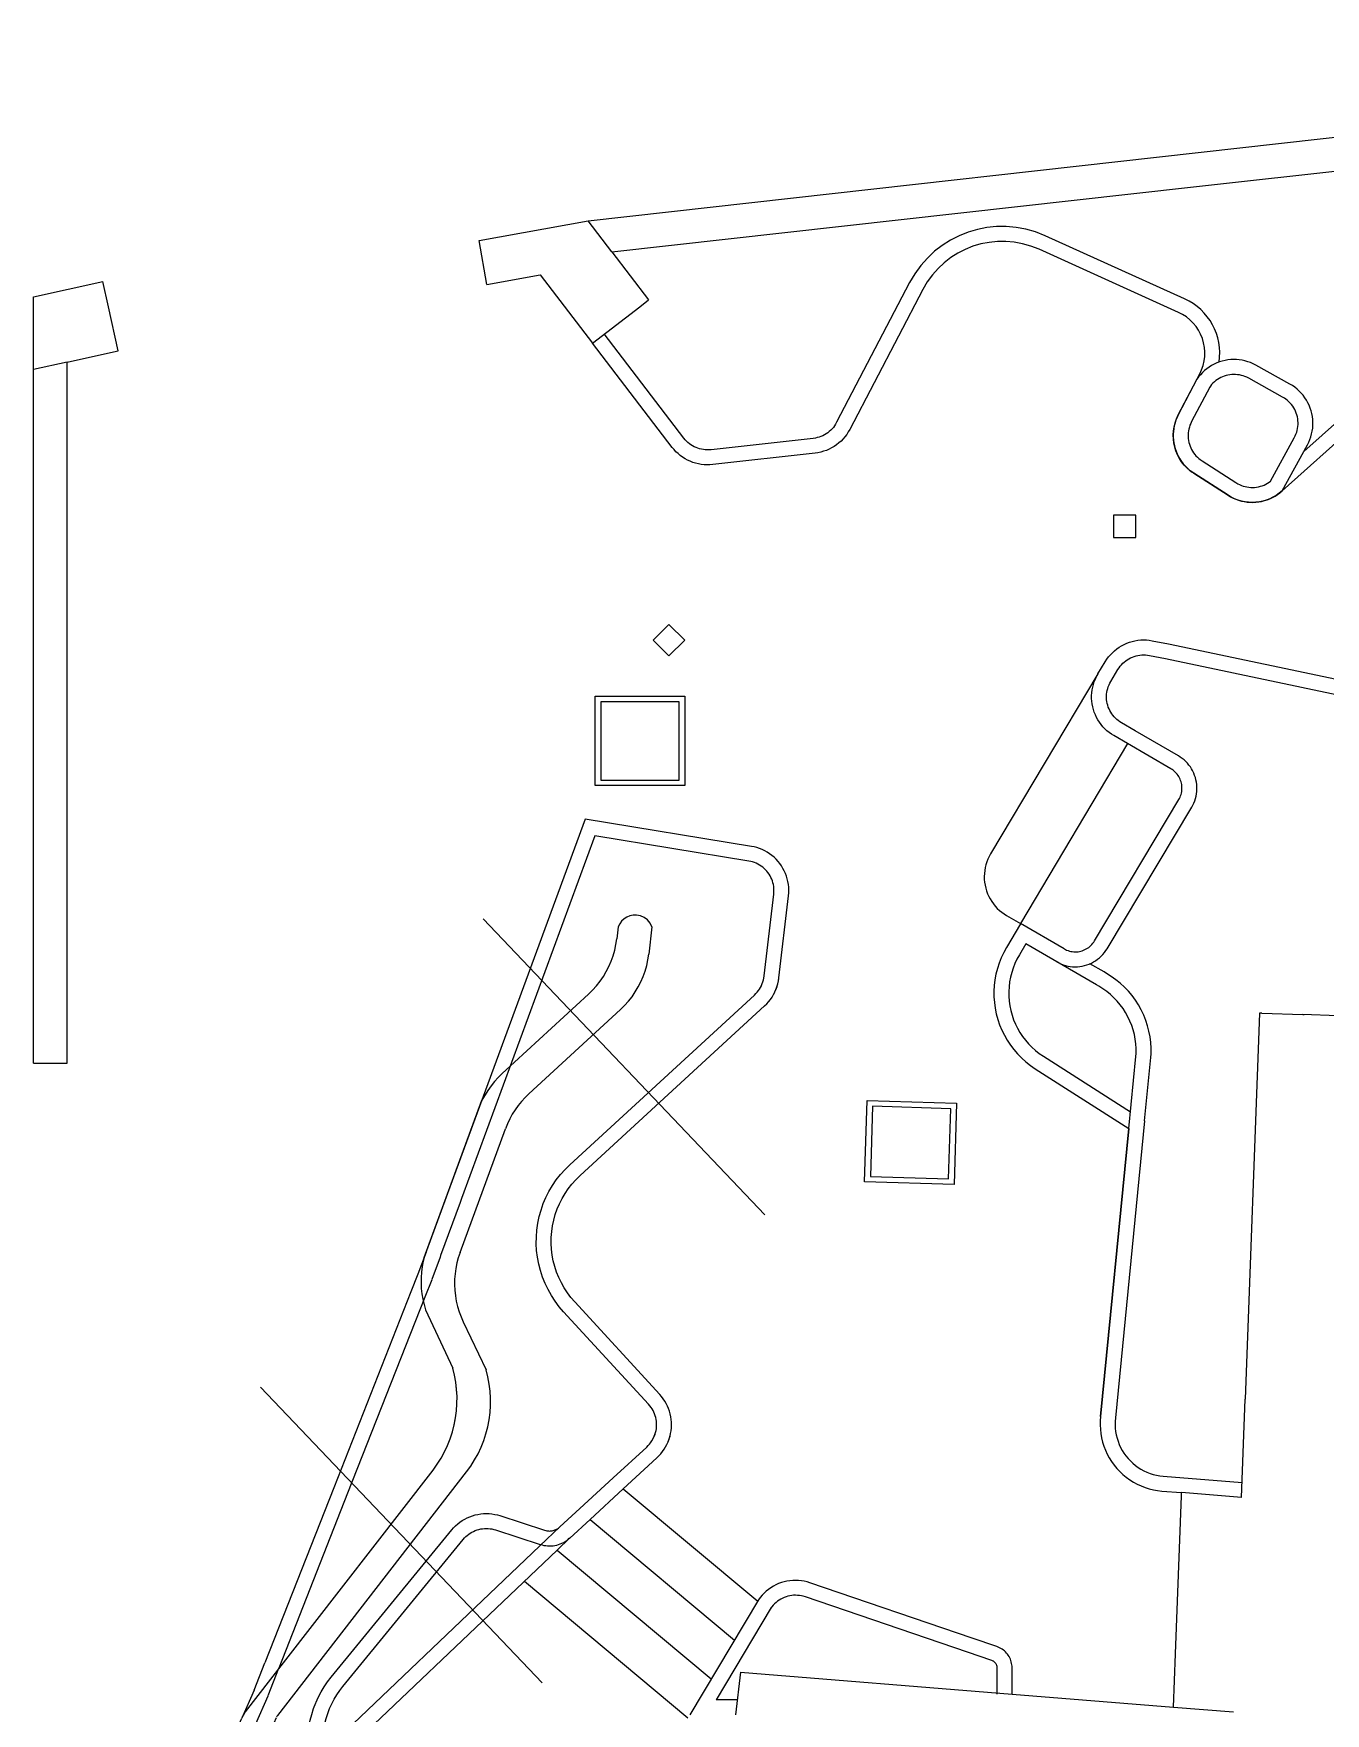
# Model space of a CAD drawing. Header units: inches. Extents: x 438 to 4290, y 203 to 1969.
# Drawn here: x 2580.9 to 2927.3, y 462 to 912.4 of the extents above; entities that cross this region are included whole.
import ezdxf

# ---------------------------------------------------------------- set-up
doc = ezdxf.new("R2010")
doc.units = ezdxf.units.IN
doc.layers.add('element', color=20, linetype='Continuous')

# ---------------------------------------------------------------- blocks, each defined once
blk = doc.blocks.new('fewsfwf')
for p, q in [((-55.88, -3404.59), (-56.52, -3405.2)), ((-55.13, -3404.11), (-55.88, -3404.59)), ((-54.3, -3403.77), (-55.13, -3404.11)), ((-53.43, -3403.6), (-54.3, -3403.77)), ((-52.54, -3403.58), (-53.43, -3403.6)), ((-51.46, -3403.79), (-52.54, -3403.58)), ((-50.46, -3404.24), (-51.46, -3403.79)), ((-49.58, -3404.9), (-50.46, -3404.24)), ((-48.88, -3405.75), (-49.58, -3404.9)), ((-57.43, -3406.73), (-57.81, -3409.93)), ((-57.05, -3405.92), (-57.43, -3406.73)), ((-56.52, -3405.2), (-57.05, -3405.92)), ((-48.39, -3406.73), (-49.25, -3414.05)), ((-48.39, -3406.73), (-48.88, -3405.75)), ((-58.79, -3414.47), (-58.37, -3412.98)), ((-58.37, -3412.98), (-58.04, -3411.46)), ((-58.04, -3411.46), (-57.81, -3409.93)), ((-60.63, -3418.74), (-59.93, -3417.35)), ((-59.93, -3417.35), (-59.31, -3415.93)), ((-59.31, -3415.93), (-58.79, -3414.47)), ((-50.23, -3418.59), (-49.81, -3417.1)), ((-49.81, -3417.1), (-49.48, -3415.58)), ((-49.48, -3415.58), (-49.25, -3414.05)), ((-64.3, -3423.72), (-63.26, -3422.57)), ((-63.26, -3422.57), (-62.31, -3421.35)), ((-62.31, -3421.35), (-61.43, -3420.07)), ((-61.43, -3420.07), (-60.63, -3418.74)), ((-52.87, -3424.19), (-52.07, -3422.85)), ((-52.07, -3422.85), (-51.37, -3421.47)), ((-51.37, -3421.47), (-50.75, -3420.05)), ((-50.75, -3420.05), (-50.23, -3418.59)), ((-88.58, -3446.1), (-65.41, -3424.81)), ((-65.41, -3424.81), (-64.3, -3423.72)), ((-55.74, -3427.84), (-54.7, -3426.68)), ((-54.7, -3426.68), (-53.74, -3425.47)), ((-53.74, -3425.47), (-52.87, -3424.19)), ((-81.39, -3451.47), (-56.85, -3428.92)), ((-56.85, -3428.92), (-55.74, -3427.84)), ((-91.55, -3449.39), (-92.4, -3450.6)), ((-90.63, -3448.23), (-91.55, -3449.39)), ((-89.64, -3447.13), (-90.63, -3448.23)), ((-88.58, -3446.1), (-89.64, -3447.13)), ((-109.51, -3495.39), (-94.03, -3453.25)), ((-92.4, -3450.6), (-94.03, -3453.25)), ((-83.37, -3453.53), (-84.27, -3454.64)), ((-82.41, -3452.47), (-83.37, -3453.53)), ((-81.39, -3451.47), (-82.41, -3452.47)), ((-86.54, -3458.26), (-87.15, -3459.55)), ((-85.85, -3457.01), (-86.54, -3458.26)), ((-85.1, -3455.8), (-85.85, -3457.01)), ((-84.27, -3454.64), (-85.1, -3455.8)), ((-99.87, -3494.05), (-87.68, -3460.87)), ((-87.15, -3459.55), (-87.68, -3460.87)), ((-99.87, -3494.05), (-100.33, -3495.45)), ((-110.19, -3499.29), (-110.3, -3500.75)), ((-110.06, -3497.8), (-110.19, -3499.29)), ((-109.77, -3496.36), (-110.06, -3497.8)), ((-109.51, -3495.39), (-109.77, -3496.36)), ((-101, -3498.31), (-101.2, -3499.77)), ((-100.71, -3496.87), (-101, -3498.31)), ((-100.33, -3495.45), (-100.71, -3496.87)), ((-110.3, -3500.75), (-110.32, -3502.23)), ((-110.32, -3502.23), (-110.25, -3503.7)), ((-110.25, -3503.7), (-110.09, -3505.16)), ((-101.31, -3501.24), (-101.33, -3502.71)), ((-101.33, -3502.71), (-101.27, -3504.18)), ((-101.2, -3499.77), (-101.31, -3501.24)), ((-110.09, -3505.16), (-109.85, -3506.61)), ((-109.85, -3506.61), (-109.51, -3508.04)), ((-109.51, -3508.04), (-109.09, -3509.45)), ((-101.27, -3504.18), (-101.11, -3505.65)), ((-101.11, -3505.65), (-100.86, -3507.1)), ((-100.86, -3507.1), (-100.52, -3508.53)), ((-100.52, -3508.53), (-100.1, -3509.94)), ((-109.09, -3509.45), (-101.83, -3525.07)), ((-100.1, -3509.94), (-99.59, -3511.32)), ((-99.59, -3511.32), (-99, -3512.67)), ((-99, -3512.67), (-92.84, -3525.56)), ((-101.36, -3526.94), (-101.83, -3525.07)), ((-101.37, -3526.95), (-101.83, -3525.08)), ((-92.37, -3527.43), (-92.84, -3525.56)), ((-101.02, -3528.84), (-101.37, -3526.95)), ((-101.01, -3528.83), (-101.36, -3526.94)), ((-100.78, -3530.75), (-101.02, -3528.84)), ((-100.78, -3530.74), (-101.01, -3528.83)), ((-100.67, -3532.66), (-100.78, -3530.74)), ((-100.67, -3532.67), (-100.78, -3530.75)), ((-92.02, -3529.32), (-92.37, -3527.43)), ((-91.79, -3531.23), (-92.02, -3529.32)), ((-100.81, -3536.51), (-100.68, -3534.59)), ((-100.8, -3536.5), (-100.68, -3534.58)), ((-100.68, -3534.58), (-100.67, -3532.66)), ((-100.68, -3534.59), (-100.67, -3532.67)), ((-91.82, -3536.99), (-91.69, -3535.07)), ((-91.68, -3533.15), (-91.79, -3531.23)), ((-91.69, -3535.07), (-91.68, -3533.15)), ((-101.42, -3540.3), (-101.05, -3538.41)), ((-101.42, -3540.31), (-101.06, -3538.42)), ((-101.06, -3538.42), (-100.81, -3536.51)), ((-101.05, -3538.41), (-100.8, -3536.5)), ((-92.43, -3540.78), (-92.06, -3538.9)), ((-92.06, -3538.9), (-91.82, -3536.99)), ((-103.2, -3545.78), (-102.5, -3544)), ((-102.5, -3544), (-102.49, -3543.99)), ((-102.49, -3543.99), (-101.9, -3542.17)), ((-101.9, -3542.16), (-101.42, -3540.3)), ((-101.9, -3542.17), (-101.42, -3540.31)), ((-101.9, -3542.17), (-101.9, -3542.16)), ((-94.22, -3546.26), (-93.51, -3544.47)), ((-93.51, -3544.47), (-92.91, -3542.65)), ((-92.91, -3542.65), (-92.43, -3540.78)), ((-104.95, -3549.2), (-104.02, -3547.52)), ((-104.02, -3547.52), (-103.2, -3545.78)), ((-95.96, -3549.69), (-95.03, -3548)), ((-95.03, -3548), (-94.22, -3546.26)), ((-148.77, -3618.16), (-98.12, -3552.87)), ((-147.22, -3604.09), (-107.1, -3552.38)), ((-107.1, -3552.38), (-105.98, -3550.83)), ((-105.98, -3550.83), (-104.95, -3549.2)), ((-98.12, -3552.87), (-96.99, -3551.31)), ((-96.99, -3551.31), (-95.96, -3549.69)), ((-157.38, -3617.18), (-147.22, -3604.09)), ((-166.24, -3636.77), (-158.38, -3618.87)), ((-149.14, -3618.79), (-158.84, -3640.86)), ((-158.17, -3618.42), (-158.38, -3618.87)), ((-157.93, -3617.99), (-158.17, -3618.42)), ((-157.89, -3617.93), (-157.93, -3617.99)), ((-157.67, -3617.58), (-157.88, -3617.92)), ((-157.67, -3617.58), (-157.38, -3617.18)), ((-148.98, -3618.46), (-149.07, -3618.62)), ((-148.88, -3618.31), (-148.98, -3618.46)), ((-148.77, -3618.16), (-148.88, -3618.31)), ((-166.48, -3637.7), (-166.49, -3637.9)), ((-166.49, -3637.9), (-166.49, -3638.09)), ((-166.49, -3638.09), (-166.47, -3638.28)), ((-166.45, -3637.51), (-166.48, -3637.7)), ((-166.47, -3638.28), (-166.45, -3638.48)), ((-166.42, -3637.32), (-166.45, -3637.51)), ((-166.45, -3638.48), (-166.41, -3638.67)), ((-166.37, -3637.13), (-166.42, -3637.32)), ((-166.41, -3638.67), (-166.36, -3638.85)), ((-166.31, -3636.95), (-166.37, -3637.13)), ((-166.36, -3638.85), (-166.29, -3639.04)), ((-166.24, -3636.77), (-166.31, -3636.95)), ((-166.29, -3639.04), (-166.22, -3639.22)), ((-166.22, -3639.22), (-166.13, -3639.39)), ((-166.13, -3639.39), (-166.04, -3639.56)), ((-166.04, -3639.56), (-165.93, -3639.72)), ((-165.93, -3639.72), (-165.81, -3639.87)), ((-165.81, -3639.87), (-165.68, -3640.02)), ((-165.68, -3640.02), (-165.54, -3640.16)), ((-165.54, -3640.16), (-165.4, -3640.29)), ((-165.4, -3640.29), (-165.24, -3640.41)), ((-165.24, -3640.41), (-165.08, -3640.51)), ((-165.08, -3640.51), (-164.92, -3640.61)), ((-164.92, -3640.61), (-164.74, -3640.7)), ((-164.74, -3640.7), (-164.56, -3640.77)), ((-164.56, -3640.77), (-164.38, -3640.84)), ((-164.38, -3640.84), (-164.19, -3640.89)), ((-164.19, -3640.89), (-164, -3640.93)), ((-164, -3640.93), (-163.81, -3640.95)), ((-163.81, -3640.95), (-163.61, -3640.97)), ((-163.61, -3640.97), (-163.42, -3640.97)), ((-158.84, -3640.86), (-163.42, -3640.97))]:
    blk.add_line(p, q)
blk = doc.blocks.new('DSSEF')
for points in [[(-144.16, -3635.34), (-143.92, -3635.05), (-143.77, -3634.84), (-143.63, -3634.63), (-143.51, -3634.41), (-143.4, -3634.18), (-143.31, -3633.95), (-143.23, -3633.71), (-143.15, -3633.4), (-140.02, -3619.42), (-139.63, -3617.89), (-139.14, -3616.34), (-138.55, -3614.82), (-138.48, -3614.65), (-137.88, -3613.33), (-137.12, -3611.89), (-136.29, -3610.49), (-135.37, -3609.14), (-134.41, -3607.9), (-102.05, -3568.39), (-101.59, -3567.87), (-101.06, -3567.33), (-100.49, -3566.83), (-99.89, -3566.36), (-99.27, -3565.93), (-98.62, -3565.55), (-97.95, -3565.2), (-97.25, -3564.9), (-96.54, -3564.64), (-95.81, -3564.43), (-95.07, -3564.26), (-94.33, -3564.14), (-93.57, -3564.07), (-92.81, -3564.04), (-92.06, -3564.07), (-91.3, -3564.14), (-90.56, -3564.26), (-89.82, -3564.42), (-89.15, -3564.61), (-77.17, -3568.51), (-76.87, -3568.6), (-76.63, -3568.66), (-76.38, -3568.7), (-76.13, -3568.72), (-75.88, -3568.73), (-75.64, -3568.72), (-75.39, -3568.7), (-75.14, -3568.66), (-74.9, -3568.61), (-74.66, -3568.54), (-74.42, -3568.46), (-74.2, -3568.36), (-73.97, -3568.25), (-73.76, -3568.12), (-73.46, -3567.93)], [(-141.09, -3637.9), (-140.76, -3637.51), (-140.46, -3637.1), (-140.19, -3636.68), (-139.95, -3636.23), (-139.73, -3635.78), (-139.72, -3635.74), (-139.55, -3635.31), (-139.39, -3634.83), (-139.26, -3634.34), (-136.13, -3620.35), (-135.78, -3618.99), (-135.36, -3617.66), (-134.86, -3616.36), (-134.83, -3616.3), (-134.28, -3615.08), (-133.64, -3613.85), (-132.92, -3612.65), (-132.13, -3611.49), (-131.27, -3610.39), (-98.99, -3570.98), (-98.66, -3570.6), (-98.31, -3570.24), (-97.93, -3569.9), (-97.53, -3569.59), (-97.11, -3569.31), (-96.68, -3569.05), (-96.23, -3568.82), (-95.77, -3568.61), (-95.29, -3568.44), (-94.81, -3568.3), (-94.32, -3568.19), (-93.82, -3568.11), (-93.32, -3568.06), (-92.81, -3568.04), (-92.31, -3568.06), (-91.8, -3568.11), (-91.31, -3568.19), (-90.81, -3568.3), (-90.33, -3568.44), (-78.35, -3572.34), (-77.87, -3572.48), (-77.38, -3572.59), (-76.89, -3572.66), (-76.4, -3572.71), (-75.9, -3572.73), (-75.4, -3572.72), (-74.9, -3572.67), (-74.41, -3572.6), (-73.93, -3572.49), (-73.45, -3572.35), (-72.98, -3572.19), (-72.52, -3571.99), (-72.07, -3571.77), (-71.64, -3571.52), (-71.24, -3571.26)], [(-70.54, -3570.69), (-70.83, -3570.95), (-71.23, -3571.25)]]:
    blk.add_lwpolyline(points)
blk = doc.blocks.new('EFWEF')
at = {"layer": 'element'}
for points in [[(128.81, -3273.04), (128.87, -3272.26), (128.88, -3271.47), (128.84, -3270.69), (128.75, -3269.91), (128.6, -3269.14), (128.41, -3268.38), (128.17, -3267.64), (127.88, -3266.91), (127.54, -3266.2), (127.16, -3265.52), (126.73, -3264.86), (126.27, -3264.23), (125.76, -3263.64), (125.21, -3263.07), (124.63, -3262.55), (124.01, -3262.06), (123.37, -3261.62), (122.7, -3261.22), (113.52, -3256.13), (112.83, -3255.78), (112.12, -3255.47), (111.4, -3255.21), (110.65, -3255), (109.9, -3254.83), (109.13, -3254.72), (108.36, -3254.65), (107.59, -3254.63), (106.82, -3254.66), (106.05, -3254.75), (105.29, -3254.88), (104.54, -3255.06), (103.8, -3255.29), (103.07, -3255.56), (102.37, -3255.88), (101.69, -3256.25), (101.03, -3256.66), (100.4, -3257.11), (99.81, -3257.6), (99.24, -3258.13), (98.71, -3258.69), (98.22, -3259.29), (97.77, -3259.91), (92.77, -3269.48), (92.43, -3270.17), (92.14, -3270.89), (91.9, -3271.62), (91.7, -3272.37), (91.56, -3273.13), (91.46, -3273.9), (91.41, -3274.67), (91.41, -3275.44), (91.46, -3276.21), (91.56, -3276.98), (91.71, -3277.74), (91.91, -3278.49), (92.16, -3279.22), (92.45, -3279.94), (92.79, -3280.63), (93.17, -3281.3), (93.6, -3281.95), (94.06, -3282.57), (94.57, -3283.15), (95.11, -3283.7), (95.68, -3284.22), (96.29, -3284.7), (96.93, -3285.14), (106.12, -3291.03), (106.79, -3291.43), (107.48, -3291.78), (108.2, -3292.09), (108.93, -3292.35), (109.68, -3292.57), (110.45, -3292.73), (111.22, -3292.84), (111.99, -3292.91), (112.77, -3292.92), (113.55, -3292.89), (114.33, -3292.8), (115.1, -3292.66), (115.85, -3292.47), (116.6, -3292.24), (117.32, -3291.95), (118.03, -3291.62), (118.71, -3291.25), (119.37, -3290.83), (120, -3290.37), (120.6, -3289.87), (127.4, -3277.49), (127.75, -3276.8), (128.06, -3276.08), (128.32, -3275.34), (128.53, -3274.58), (128.7, -3273.82)], [(124.83, -3272.6), (124.87, -3272.08), (124.88, -3271.55), (124.85, -3271.03), (124.79, -3270.51), (124.69, -3270), (124.57, -3269.49), (124.41, -3269), (124.21, -3268.51), (123.99, -3268.04), (123.73, -3267.58), (123.45, -3267.15), (123.14, -3266.73), (122.8, -3266.33), (122.43, -3265.96), (122.05, -3265.61), (121.64, -3265.28), (121.21, -3264.98), (120.7, -3264.68), (111.64, -3259.66), (111.12, -3259.4), (110.65, -3259.19), (110.17, -3259.02), (109.67, -3258.88), (109.17, -3258.77), (108.66, -3258.69), (108.14, -3258.65), (107.63, -3258.63), (107.11, -3258.66), (106.6, -3258.71), (106.09, -3258.8), (105.59, -3258.92), (105.1, -3259.07), (104.62, -3259.25), (104.15, -3259.47), (103.7, -3259.71), (103.26, -3259.98), (102.84, -3260.28), (102.44, -3260.61), (102.07, -3260.96), (101.71, -3261.34), (101.38, -3261.74), (101.18, -3262.02), (96.34, -3271.27), (96.09, -3271.79), (95.9, -3272.27), (95.74, -3272.76), (95.61, -3273.26), (95.51, -3273.77), (95.44, -3274.28), (95.41, -3274.79), (95.41, -3275.31), (95.45, -3275.82), (95.51, -3276.33), (95.61, -3276.84), (95.74, -3277.33), (95.91, -3277.82), (96.1, -3278.3), (96.33, -3278.76), (96.58, -3279.21), (96.87, -3279.64), (97.18, -3280.05), (97.51, -3280.44), (97.88, -3280.81), (98.26, -3281.16), (98.66, -3281.47), (99.14, -3281.8), (108.22, -3287.62), (108.73, -3287.92), (109.19, -3288.16), (109.67, -3288.37), (110.16, -3288.54), (110.66, -3288.68), (111.16, -3288.79), (111.68, -3288.87), (112.2, -3288.91), (112.71, -3288.92), (113.23, -3288.9), (113.75, -3288.84), (114.26, -3288.75), (114.77, -3288.62), (115.26, -3288.46), (115.75, -3288.28), (116.22, -3288.06), (116.67, -3287.81), (117.11, -3287.53), (117.46, -3287.27), (123.86, -3275.62), (124.13, -3275.1), (124.33, -3274.62), (124.51, -3274.13), (124.65, -3273.62), (124.76, -3273.11)]]:
    blk.add_lwpolyline(points, close=True, dxfattribs=at)

msp = doc.modelspace()

# ---------------------------------------------------------------- linework, layer by layer
for p, q in [((2729.59709, 862.22585), (3178.3416, 912.44104)), ((2891.18367, 871.25146), (3136.22993, 898.67251)), ((2735.98488, 853.88448), (2891.18367, 871.25146)), ((2700.36474, 856.97519), (2729.59709, 862.22585)), ((2735.98488, 853.88448), (2729.59709, 862.22585)), ((2990.68739, 862.22134), (2921.52858, 800.36968)), ((2702.48622, 845.1642), (2700.36474, 856.97519)), ((2889.59589, 841.33462), (2852.19214, 858.24319)), ((2735.98488, 853.88448), (2745.83597, 841.02063)), ((2702.48622, 845.1642), (2716.76719, 847.72933)), ((2716.76719, 847.72933), (2730.75111, 829.46871)), ((2580.89691, 841.85872), (2599.48245, 845.95216)), ((2600.97215, 839.18841), (2599.48245, 845.95216)), ((2580.89691, 822.40334), (2580.89691, 841.85872)), ((2603.56922, 827.39688), (2600.97215, 839.18841)), ((2730.75111, 829.46871), (2743.45415, 839.19665)), ((2743.45415, 839.19665), (2745.83597, 841.02063)), ((2589.89691, 824.38558), (2580.89691, 822.40334)), ((2589.89691, 824.38558), (2595.05935, 825.5226)), ((2589.89691, 756.59288), (2589.89691, 824.38558)), ((2595.05935, 825.5226), (2603.56922, 827.39688)), ((2580.89691, 646.72896), (2580.89691, 822.40334)), ((2589.89691, 686.67086), (2589.89691, 756.59288)), ((2871.38229, 747.46059), (2872.0131, 747.90564)), ((2872.0131, 747.90564), (2872.67122, 748.30922)), ((2872.67122, 748.30922), (2873.35393, 748.66964)), ((2873.35393, 748.66964), (2874.0584, 748.98541)), ((2874.0584, 748.98541), (2874.78172, 749.25524)), ((2874.78172, 749.25524), (2875.52089, 749.478)), ((2875.52089, 749.478), (2876.27286, 749.65276)), ((2876.27286, 749.65276), (2877.03451, 749.77881)), ((2877.03451, 749.77881), (2877.80268, 749.85563)), ((2877.80268, 749.85563), (2878.57421, 749.8829)), ((2878.57421, 749.8829), (2879.34589, 749.8605)), ((2879.34589, 749.8605), (2880.11453, 749.78852)), ((2880.11453, 749.78852), (2880.87696, 749.66727)), ((2880.87696, 749.66727), (2885.26111, 748.82464)), ((2885.26111, 748.82464), (3014.55323, 721.52126)), ((2866.34071, 740.73741), (2868.30796, 744.03328)), ((2868.30796, 744.03328), (2868.72476, 744.68311)), ((2868.72476, 744.68311), (2869.18247, 745.30479)), ((2869.18247, 745.30479), (2869.67921, 745.89576)), ((2869.67921, 745.89576), (2870.21293, 746.45356)), ((2870.21293, 746.45356), (2870.78141, 746.97589)), ((2870.78141, 746.97589), (2871.38229, 747.46059)), ((2865.12869, 737.96051), (2865.36512, 738.68214)), ((2865.36512, 738.68214), (2865.64671, 739.38737)), ((2865.64671, 739.38737), (2865.97234, 740.07337)), ((2865.97234, 740.07337), (2866.34071, 740.73741)), ((2864.65072, 734.20919), (2864.65083, 734.96856)), ((2864.69864, 733.45133), (2864.65072, 734.20919)), ((2864.65083, 734.96856), (2864.69898, 735.7264)), ((2864.69898, 735.7264), (2864.79495, 736.47968)), ((2864.79495, 736.47968), (2864.93838, 737.22538)), ((2864.93838, 737.22538), (2865.12869, 737.96051)), ((2864.79439, 732.69802), (2864.69864, 733.45133)), ((2864.9376, 731.95228), (2864.79439, 732.69802)), ((2865.12769, 731.21709), (2864.9376, 731.95228)), ((2865.3639, 730.49539), (2865.12769, 731.21709)), ((2865.64528, 729.79008), (2865.3639, 730.49539)), ((2865.97071, 729.10398), (2865.64528, 729.79008)), ((2866.33889, 728.43983), (2865.97071, 729.10398)), ((2866.74833, 727.8003), (2866.33889, 728.43983)), ((2867.1974, 727.18795), (2866.74833, 727.8003)), ((2867.68431, 726.60523), (2867.1974, 727.18795)), ((2868.20709, 726.05447), (2867.68431, 726.60523)), ((2868.76367, 725.53788), (2868.20709, 726.05447)), ((2869.3518, 725.05752), (2868.76367, 725.53788)), ((2869.96914, 724.61533), (2869.3518, 725.05752)), ((2870.61321, 724.21307), (2869.96914, 724.61533)), ((2874.29158, 722.07442), (2870.61321, 724.21307)), ((2885.8898, 715.3311), (2874.29158, 722.07442)), ((2886.21264, 715.13035), (2885.8898, 715.3311)), ((2886.52211, 714.90956), (2886.21264, 715.13035)), ((2886.81698, 714.66961), (2886.52211, 714.90956)), ((2887.09607, 714.41146), (2886.81698, 714.66961)), ((2887.35824, 714.13617), (2887.09607, 714.41146)), ((2887.60246, 713.84482), (2887.35824, 714.13617)), ((2887.82773, 713.53859), (2887.60246, 713.84482)), ((2888.03316, 713.21871), (2887.82773, 713.53859)), ((2888.21792, 712.88646), (2888.03316, 713.21871)), ((2888.03644, 707.0629), (2888.22084, 707.39535)), ((2888.22084, 707.39535), (2888.38382, 707.73881)), ((2888.38382, 707.73881), (2888.52473, 708.09189)), ((2888.52473, 708.09189), (2888.64299, 708.4532)), ((2888.64299, 708.4532), (2888.73813, 708.82126)), ((2888.73813, 708.82126), (2888.80977, 709.19462)), ((2888.80977, 709.19462), (2888.85763, 709.57176)), ((2888.85763, 709.57176), (2888.8815, 709.95117)), ((2892.28683, 706.7271), (2892.48397, 707.32939)), ((2892.48397, 707.32939), (2892.64257, 707.94296)), ((2892.64257, 707.94296), (2892.762, 708.56534)), ((2892.762, 708.56534), (2892.84177, 709.19403)), ((2892.84177, 709.19403), (2892.8736, 709.69998)), ((2865.41514, 669.16389), (2888.03644, 707.0629)), ((2868.81656, 667.05806), (2891.50361, 705.06722)), ((2891.50361, 705.06722), (2891.78025, 705.56595)), ((2891.78025, 705.56595), (2892.05194, 706.1385)), ((2892.05194, 706.1385), (2892.28683, 706.7271)), ((2728.76165, 701.74582), (2728.76655, 701.74502)), ((2589.89691, 671.35965), (2589.89691, 686.67086)), ((2836.23953, 683.33717), (2836.23939, 683.33316)), ((2589.89691, 636.38558), (2589.89691, 671.35965)), ((2776.98329, 595.76293), (2701.45295, 675.04813)), ((2845.59948, 673.79303), (2845.59767, 673.78998)), ((2857.25772, 667.04601), (2857.60078, 666.86206)), ((2857.60078, 666.86206), (2857.95503, 666.70074)), ((2857.95503, 666.70074), (2858.31901, 666.56274)), ((2862.14427, 666.54157), (2862.50975, 666.67554)), ((2862.50975, 666.67554), (2862.86578, 666.83293)), ((2862.86578, 666.83293), (2863.21084, 667.01307)), ((2863.21084, 667.01307), (2863.5435, 667.2152)), ((2863.5435, 667.2152), (2863.86236, 667.43848)), ((2863.86236, 667.43848), (2864.16606, 667.68197)), ((2864.16606, 667.68197), (2864.45334, 667.94464)), ((2864.45334, 667.94464), (2864.72298, 668.22538)), ((2864.72298, 668.22538), (2864.97385, 668.52301)), ((2864.97385, 668.52301), (2865.20489, 668.83629)), ((2865.20489, 668.83629), (2865.41514, 669.16389)), ((2868.50115, 666.56659), (2868.81656, 667.05806)), ((2855.3103, 663.55148), (2855.82495, 663.27552)), ((2855.82495, 663.27552), (2856.41551, 663.0066)), ((2856.41551, 663.0066), (2857.02226, 662.77654)), ((2857.02226, 662.77654), (2857.64265, 662.58631)), ((2857.64265, 662.58631), (2858.27407, 662.43671)), ((2858.27407, 662.43671), (2858.91386, 662.32836)), ((2858.31901, 666.56274), (2858.69116, 666.44862)), ((2858.69116, 666.44862), (2859.06994, 666.35888)), ((2858.91386, 662.32836), (2859.55933, 662.26173)), ((2859.06994, 666.35888), (2859.45373, 666.29389)), ((2859.45373, 666.29389), (2859.84093, 666.25392)), ((2859.55933, 662.26173), (2860.20776, 662.23709)), ((2859.84093, 666.25392), (2860.22991, 666.23914)), ((2860.20776, 662.23709), (2860.85643, 662.25455)), ((2860.22991, 666.23914), (2860.61903, 666.24961)), ((2860.61903, 666.24961), (2861.00665, 666.2853)), ((2860.85643, 662.25455), (2861.5026, 662.31404)), ((2861.00665, 666.2853), (2861.39114, 666.34604)), ((2861.39114, 666.34604), (2861.77088, 666.43158)), ((2861.5026, 662.31404), (2862.14355, 662.4153)), ((2861.77088, 666.43158), (2862.14427, 666.54157)), ((2862.14355, 662.4153), (2862.77659, 662.5579)), ((2862.77659, 662.5579), (2863.39904, 662.74126)), ((2863.39904, 662.74126), (2864.0083, 662.96458)), ((2864.0083, 662.96458), (2864.6018, 663.22695)), ((2864.6018, 663.22695), (2865.17703, 663.52725)), ((2865.17703, 663.52725), (2865.73159, 663.86421)), ((2865.73159, 663.86421), (2866.26312, 664.23642)), ((2866.26312, 664.23642), (2866.7694, 664.64232)), ((2866.7694, 664.64232), (2867.2483, 665.08019)), ((2867.2483, 665.08019), (2867.6978, 665.54819)), ((2867.6978, 665.54819), (2868.116, 666.04435)), ((2868.116, 666.04435), (2868.50115, 666.56659)), ((2909.69636, 649.78362), (2905.84468, 546.31839)), ((2909.6964, 649.78702), (2909.69628, 649.78363)), ((2910.31792, 649.76393), (2909.6964, 649.78702)), ((2910.31792, 649.76393), (2921.32446, 649.41527)), ((2921.32446, 649.41527), (2921.69037, 649.40165)), ((2930.68607, 649.11872), (2921.32446, 649.41527)), ((2580.89691, 636.38558), (2580.89691, 646.72896)), ((2580.89691, 636.38558), (2589.89691, 636.38558)), ((2867.06931, 541.67156), (2874.64839, 618.86401)), ((2867.07112, 541.67461), (2874.6502, 618.86706)), ((2874.64839, 618.86401), (2874.64876, 618.86787)), ((2874.6502, 618.86706), (2874.65058, 618.87092)), ((2717.29294, 470.2683), (2641.76259, 549.5535)), ((2904.86238, 519.93083), (2905.84468, 546.31839)), ((2747.15546, 535.9152), (2747.36001, 536.37413)), ((2747.36001, 536.37413), (2747.53534, 536.84499)), ((2747.53534, 536.84499), (2747.68076, 537.32594)), ((2747.68076, 537.32594), (2747.82445, 537.93743)), ((2746.73382, 535.14355), (2747.15546, 535.9152)), ((2739.04199, 522.2632), (2775.10084, 492.12951)), ((2887.17361, 478.04275), (2888.7473, 520.40484)), ((2888.7473, 520.40484), (2888.77824, 521.23788)), ((2888.77824, 521.23788), (2888.77839, 521.24189)), ((2904.86238, 519.93083), (2888.77839, 521.24189)), ((2730.12845, 514.07352), (2768.86647, 481.7009)), ((2721.28032, 505.83609), (2762.63187, 471.2719)), ((2723.88671, 508.42583), (2723.89924, 508.43418)), ((2712.5374, 497.50722), (2756.39867, 460.84524)), ((2775.31722, 492.49147), (2775.10084, 492.12951)), ((2886.64206, 463.73413), (2887.17361, 478.04275)), ((2640.04373, 468.31459), (2642.91272, 475.59837)), ((2643.76543, 466.84866), (2646.63442, 474.13244)), ((2770.48087, 473.1149), (2769.14885, 461.65685)), ((2770.48087, 473.1149), (2843.31972, 467.23269)), ((2843.31972, 467.23269), (2886.64206, 463.73413)), ((2886.64206, 463.73413), (2902.72206, 462.43556))]:
    msp.add_line(p, q)
at = {"color": 252, "true_color": 0x939598}
for p, q in [((2870.47385, 783.34991), (2870.47385, 777.34991)), ((2876.47385, 783.34991), (2870.47385, 783.34991)), ((2876.47385, 777.34991), (2876.47385, 783.34991)), ((2870.47385, 777.34991), (2876.47385, 777.34991)), ((2747.05201, 749.80332), (2751.29465, 754.04596)), ((2751.29465, 754.04596), (2755.53729, 749.80332)), ((2747.05201, 749.80332), (2751.29465, 745.56068)), ((2751.29465, 745.56068), (2755.53729, 749.80332)), ((2866.34071, 740.73741), (2837.55041, 692.50303)), ((2731.53729, 710.80332), (2731.53729, 734.80332)), ((2731.53729, 734.80332), (2755.53729, 734.80332)), ((2755.53729, 734.80332), (2755.53729, 710.80332)), ((2754.03729, 733.30332), (2733.03729, 733.30332)), ((2733.03729, 733.30332), (2733.03729, 712.30332)), ((2754.03729, 712.30332), (2754.03729, 733.30332)), ((2874.29158, 722.07442), (2845.59948, 673.79303)), ((2733.03729, 712.30332), (2754.03729, 712.30332)), ((2755.53729, 710.80332), (2731.53729, 710.80332)), ((2836.30236, 689.60062), (2836.11327, 688.83152)), ((2836.54176, 690.35556), (2836.30236, 689.60062)), ((2836.83045, 691.09308), (2836.54176, 690.35556)), ((2837.16715, 691.80994), (2836.83045, 691.09308)), ((2837.55041, 692.50303), (2837.16715, 691.80994)), ((2835.88914, 687.26433), (2835.85492, 686.46905)), ((2835.85492, 686.46905), (2835.87326, 685.68128)), ((2835.87326, 685.68128), (2835.87311, 685.67726)), ((2835.87311, 685.67726), (2835.94365, 684.89241)), ((2835.97533, 688.05163), (2835.88914, 687.26433)), ((2835.94365, 684.89241), (2835.9435, 684.8884)), ((2835.9435, 684.8884), (2836.06592, 684.10991)), ((2836.11327, 688.83152), (2835.97533, 688.05163)), ((2836.06592, 684.10991), (2836.06577, 684.10589)), ((2836.06577, 684.10589), (2836.23953, 683.33717)), ((2836.23939, 683.33316), (2836.46375, 682.57757)), ((2836.46375, 682.57757), (2836.4636, 682.57356)), ((2836.4636, 682.57356), (2836.73758, 681.83442)), ((2836.73758, 681.83442), (2836.73743, 681.83041)), ((2836.73758, 681.83442), (2837.05984, 681.11095)), ((2837.05984, 681.11095), (2837.42912, 680.41031)), ((2837.42912, 680.41031), (2837.84381, 679.73555)), ((2837.84381, 679.73555), (2838.3021, 679.08962)), ((2838.3021, 679.08962), (2838.80201, 678.47533)), ((2838.80186, 678.47132), (2839.3412, 677.89134)), ((2838.80201, 678.47533), (2839.34135, 677.89535)), ((2839.3412, 677.89134), (2839.91762, 677.3482)), ((2839.34135, 677.89535), (2839.91777, 677.35221)), ((2839.91777, 677.35221), (2840.52877, 676.84828)), ((2840.52877, 676.84828), (2841.17167, 676.38575)), ((2841.17167, 676.38575), (2841.84369, 675.96663)), ((2841.84369, 675.96663), (2845.59948, 673.79303)), ((2803.76317, 604.57264), (2804.44494, 626.37139)), ((2804.44494, 626.37139), (2828.43321, 625.62114)), ((2805.89732, 624.82524), (2805.30933, 606.02502)), ((2826.88706, 624.16877), (2805.89732, 624.82524)), ((2826.29907, 605.36855), (2826.88706, 624.16877)), ((2828.43321, 625.62114), (2827.75144, 603.82239)), ((2827.75144, 603.82239), (2803.76317, 604.57264)), ((2805.30933, 606.02502), (2826.29907, 605.36855))]:
    msp.add_line(p, q, dxfattribs=at)
for points in [[(3107.79806, 895.49094), (3090.07177, 852.67845, -0.315247358), (3078.46509, 845.2803), (3027.65771, 847.48174, -0.160514719), (3020.6323, 850.1391), (3008.89836, 859.62653, 0.36775382), (2993.35392, 859.23979), (2915.72453, 789.81252, -0.336846354), (2901.24982, 788.65407), (2892.0585, 794.54483, -0.388514656), (2887.89759, 810.20443), (2893.64119, 821.19862, 0.430967693), (2887.94821, 837.68974), (2850.54446, 854.59832)], [(2852.19214, 858.24319, 0.397655593), (2815.84091, 845.69421), (2796.26812, 808.2287), (2795.97971, 807.71793), (2795.69435, 807.28163), (2795.38117, 806.86485), (2795.0415, 806.46936), (2794.67679, 806.09683), (2794.28858, 805.74886), (2793.87853, 805.42692), (2793.44837, 805.13238), (2792.99994, 804.86649), (2792.53514, 804.63038), (2792.05594, 804.42505), (2791.56438, 804.25137), (2791.06256, 804.1101), (2790.55259, 804.00181), (2789.9721, 803.91761), (2762.64496, 800.85967), (2762.06831, 800.81385), (2761.55424, 800.80614), (2761.04074, 800.83147), (2760.52992, 800.88975), (2760.02391, 800.98072), (2759.52478, 801.10402), (2759.03461, 801.25913), (2758.55542, 801.44541), (2758.08918, 801.6621), (2757.63783, 801.90829), (2757.20323, 802.18298), (2756.78718, 802.48502), (2756.39139, 802.81316), (2756.01751, 803.16606), (2755.66707, 803.54225), (2755.30078, 803.98997), (2733.92687, 831.90069)], [(2850.54446, 854.59832, 0.397655593), (2819.38625, 843.84205), (2799.78327, 806.31875), (2799.39868, 805.63762), (2798.97052, 804.98299), (2798.50062, 804.35766), (2797.99099, 803.76426), (2797.44377, 803.20532), (2796.8613, 802.68323), (2796.24606, 802.20019), (2795.60065, 801.75826), (2794.92783, 801.35931), (2794.23044, 801.00505), (2793.51145, 800.69698), (2792.77392, 800.4364), (2792.02098, 800.22442), (2791.25583, 800.06195), (2790.48172, 799.94968), (2763.02589, 796.87733), (2762.25692, 796.81623), (2761.48561, 796.80466), (2760.71516, 796.84267), (2759.94874, 796.9301), (2759.18952, 797.0666), (2758.44064, 797.25159), (2757.70519, 797.48432), (2756.98621, 797.76382), (2756.28668, 798.08893), (2755.60948, 798.45832), (2754.95741, 798.87045), (2754.33317, 799.32363), (2753.73934, 799.81598), (2753.17836, 800.34546), (2752.65256, 800.90989), (2752.16412, 801.50694), (2730.75111, 829.46871)]]:
    msp.add_lwpolyline(points, format="xyb")
for points in [[(2891.71376, 714.83044), (2891.46739, 715.2735), (2891.12494, 715.80674), (2890.7494, 716.31723), (2890.3423, 716.80291), (2889.90525, 717.26183), (2889.44001, 717.69215), (2888.94846, 718.09215), (2888.43257, 718.46021), (2887.95164, 718.75927), (2876.3021, 725.53243), (2872.67845, 727.63926), (2872.19546, 727.94091), (2871.78401, 728.23564), (2871.39202, 728.55579), (2871.02106, 728.9001), (2870.67262, 729.26718), (2870.3481, 729.65556), (2870.04879, 730.0637), (2869.7759, 730.48994), (2869.53051, 730.9326), (2869.31361, 731.38988), (2869.12607, 731.85997), (2868.96864, 732.34098), (2868.84194, 732.83099), (2868.7465, 733.32803), (2868.68268, 733.83011), (2868.65074, 734.33522), (2868.65081, 734.84134), (2868.6829, 735.34644), (2868.74687, 735.8485), (2868.84247, 736.34551), (2868.96931, 736.83547), (2869.12688, 737.31644), (2869.31457, 737.78647), (2869.5316, 738.2437), (2869.80784, 738.74165), (2871.70967, 741.92791), (2872.02222, 742.41522), (2872.32728, 742.82957), (2872.65836, 743.22344), (2873.01407, 743.59521), (2873.39296, 743.94334), (2873.79345, 744.26639), (2874.21388, 744.56302), (2874.65251, 744.832), (2875.10753, 745.07222), (2875.57706, 745.28268), (2876.05915, 745.46252), (2876.5518, 745.61098), (2877.05298, 745.72746), (2877.56062, 745.81148), (2878.0726, 745.86267), (2878.58682, 745.88085), (2879.10114, 745.86592), (2879.61344, 745.81794), (2880.18517, 745.72702), (2884.47032, 744.90342), (3013.78841, 717.59455)], [(2888.8815, 709.95117), (2888.8813, 710.33134), (2888.85702, 710.71073), (2888.80876, 711.08782), (2888.73673, 711.46109), (2888.64119, 711.82906), (2888.52255, 712.19024), (2888.38127, 712.54317), (2888.21792, 712.88646)], [(2892.8736, 709.69998), (2892.88123, 710.46025), (2892.84076, 711.09269), (2892.76032, 711.7213), (2892.64023, 712.34356), (2892.48097, 712.95696), (2892.28319, 713.55904), (2892.04768, 714.14739), (2891.71376, 714.83044)], [(2751.06714, 534.86706), (2751.09649, 534.9329), (2751.35955, 535.63937), (2751.57774, 536.36096), (2751.75018, 537.09483), (2751.87621, 537.83808), (2751.95531, 538.58778), (2751.98719, 539.34096), (2751.97171, 540.09466), (2751.90894, 540.8459), (2751.79912, 541.59172), (2751.64269, 542.32917), (2751.44026, 543.05534), (2751.19263, 543.76737), (2750.90078, 544.46244), (2750.56587, 545.13782), (2750.1892, 545.79083), (2749.77228, 546.41891), (2749.31675, 547.01957), (2748.82439, 547.59043), (2726.03457, 572.39457), (2725.01041, 573.5852), (2724.06631, 574.84027), (2723.20632, 576.1544), (2722.43412, 577.52196), (2721.75301, 578.9371), (2721.16592, 580.39376), (2720.67535, 581.88569), (2720.28341, 583.40651), (2719.99178, 584.94971), (2719.8017, 586.50869), (2719.71399, 588.07675), (2719.72902, 589.64719), (2719.84674, 591.21329), (2720.06663, 592.76834), (2720.38775, 594.30567), (2720.80873, 595.81872), (2721.32777, 597.30098), (2721.91086, 598.67373), (2722.61893, 600.07557), (2723.41717, 601.4281), (2724.30216, 602.72552), (2725.27012, 603.96229), (2726.31688, 605.1331), (2727.43799, 606.23294), (2776.95599, 651.72964), (2777.50964, 652.27234), (2778.02709, 652.84966), (2778.50618, 653.45918), (2778.94492, 654.09837), (2779.34146, 654.76455), (2779.69416, 655.45495), (2779.72258, 655.52075), (2779.72595, 655.52735), (2780.00154, 656.16668), (2780.03333, 656.23908), (2780.29412, 656.96918), (2780.50721, 657.71459), (2780.67173, 658.47221), (2780.78698, 659.23887), (2783.37466, 681.27271), (2783.43949, 682.03252), (2783.45594, 682.79491), (2783.42393, 683.55681), (2783.34359, 684.31513), (2783.21525, 685.06682), (2783.03942, 685.80884), (2782.81682, 686.5382), (2782.54835, 687.25194), (2782.23508, 687.9472), (2781.87828, 688.62115), (2781.4794, 689.27107), (2781.04005, 689.89435), (2780.56199, 690.48847), (2780.04717, 691.05102), (2779.49765, 691.57974), (2778.91566, 692.07248), (2778.30355, 692.52727), (2777.66379, 692.94226), (2776.99896, 693.31578), (2776.31175, 693.64631), (2775.60494, 693.93254), (2774.88137, 694.17328), (2774.14397, 694.36759), (2773.39572, 694.51467), (2728.78854, 701.81903), (2691.93283, 601.47792), (2691.52943, 600.41725), (2686.27625, 586.11528), (2686.14261, 585.71381), (2683.96615, 579.78831)], [(2747.38921, 536.43958), (2747.56713, 536.91739), (2747.71255, 537.39834), (2747.82749, 537.88746), (2747.91148, 538.38284), (2747.96421, 538.88251), (2747.98545, 539.38451), (2747.97514, 539.88685), (2747.9333, 540.38756), (2747.8601, 540.88465), (2747.75584, 541.37616), (2747.62092, 541.86015), (2747.45588, 542.33472), (2747.26136, 542.79799), (2747.03814, 543.24813), (2746.78709, 543.68336), (2746.50921, 544.10198), (2746.2056, 544.50232), (2745.83638, 544.93041), (2723.04479, 569.73647), (2721.89255, 571.076), (2720.79102, 572.54036), (2719.78762, 574.07363), (2718.88665, 575.66924), (2718.09196, 577.32036), (2717.40697, 579.01992), (2716.83459, 580.76064), (2716.3773, 582.53507), (2716.03703, 584.33561), (2715.81526, 586.15455), (2715.71292, 587.9841), (2715.73046, 589.81643), (2715.8678, 591.64368), (2716.12436, 593.45804), (2716.49903, 595.25173), (2716.99022, 597.01708), (2717.59541, 598.74538), (2718.28088, 600.35918), (2719.10758, 601.99587), (2720.03893, 603.57394), (2721.0715, 605.08772), (2722.20086, 606.53072), (2723.42219, 607.89677), (2724.68349, 609.13415), (2774.20211, 654.63142), (2774.61728, 655.03838), (2774.96216, 655.42316), (2775.28147, 655.8294), (2775.57389, 656.25542), (2775.83818, 656.69942), (2776.07325, 657.15957), (2776.10167, 657.22537), (2776.10441, 657.23074), (2776.31225, 657.71289), (2776.48372, 658.19294), (2776.62575, 658.68975), (2776.73539, 659.19469), (2776.82182, 659.7696), (2779.39454, 681.67614), (2779.44317, 682.24592), (2779.45413, 682.75405), (2779.43279, 683.26185), (2779.37925, 683.76727), (2779.29371, 684.26827), (2779.17652, 684.76283), (2779.02816, 685.24894), (2778.84922, 685.72465), (2778.64043, 686.18804), (2778.40262, 686.63722), (2778.13677, 687.0704), (2777.84394, 687.48581), (2777.52532, 687.88179), (2777.18219, 688.25673), (2776.81593, 688.60912), (2776.42804, 688.93753), (2776.02007, 689.24065), (2775.59367, 689.51724), (2775.15056, 689.76619), (2774.69254, 689.98649), (2774.22145, 690.17726), (2773.73919, 690.33771), (2773.24772, 690.46722), (2772.68661, 690.57751), (2731.40375, 697.33752), (2695.67968, 600.07732), (2695.27627, 599.01666), (2690.05213, 584.79373), (2689.9185, 584.39227), (2687.72088, 578.40919)], [(2845.59767, 673.78998), (2841.80308, 667.40466), (2841.05995, 666.05765), (2840.40464, 664.66578), (2839.83985, 663.2348), (2839.3679, 661.77057), (2838.99073, 660.27911), (2838.70989, 658.76655), (2838.52654, 657.2391), (2838.44141, 655.70305), (2838.44142, 655.70191), (2838.44127, 655.69904), (2838.45488, 654.1647), (2838.45473, 654.16069), (2838.56688, 652.63037), (2838.56673, 652.62636), (2838.77694, 651.10637), (2838.77679, 651.10236), (2839.08422, 649.59896), (2839.08407, 649.59494), (2839.48743, 648.11433), (2839.48729, 648.11032), (2839.98494, 646.65858), (2839.98479, 646.65457), (2840.57469, 645.2377), (2840.57454, 645.23369), (2841.25411, 643.85351), (2842.02071, 642.51971), (2842.87119, 641.23776), (2843.80205, 640.01293), (2844.80948, 638.85026), (2845.88932, 637.75452), (2847.03714, 636.73021), (2848.24823, 635.78154), (2849.51761, 634.91242), (2874.64839, 618.86401), (2867.06931, 541.67156), (2866.97415, 540.52077), (2866.9741, 540.51793), (2866.974, 540.51676)], [(2857.25772, 667.04601), (2845.59948, 673.79303)], [(2847.01813, 668.35044), (2845.27447, 665.41631), (2844.62427, 664.23774), (2844.07824, 663.07798), (2843.60763, 661.88561), (2843.21438, 660.66554), (2842.9001, 659.42279), (2842.66609, 658.16245), (2842.51331, 656.88971), (2842.44238, 655.6098), (2842.44239, 655.60866), (2842.44225, 655.60603), (2842.45364, 654.3219), (2842.54757, 653.04014), (2842.72364, 651.76708), (2842.9811, 650.50801), (2843.31888, 649.26813), (2843.73558, 648.05257), (2844.2306, 646.86359), (2844.78603, 645.73553), (2845.4248, 644.62414), (2846.13346, 643.55596), (2846.9091, 642.53537), (2847.74853, 641.56658), (2848.64831, 640.65356), (2849.60473, 639.80005), (2850.61387, 639.00958), (2851.72451, 638.24914), (2875.08521, 623.33109)], [(2874.65058, 618.87092), (2876.53426, 638.20123), (2876.58781, 639.01023), (2876.59103, 640.28103), (2876.51353, 641.54947), (2876.35563, 642.81042), (2876.11795, 644.0588), (2875.80146, 645.28957), (2875.40744, 646.49774), (2874.93748, 647.67845), (2874.39347, 648.82693), (2873.77762, 649.93854), (2873.09241, 651.00878), (2872.34061, 652.03335), (2871.52525, 653.00809), (2870.64963, 653.92908), (2869.71727, 654.7926), (2868.73196, 655.59515), (2867.69766, 656.3335), (2866.56455, 657.03826), (2865.98489, 657.37373), (2847.01813, 668.35044)], [(2857.35411, 666.99433), (2857.25953, 667.04906)], [(2878.86897, 620.9148), (2880.52143, 637.87512), (2880.58748, 638.87294), (2880.59134, 640.39805), (2880.49833, 641.92033), (2880.30882, 643.43363), (2880.02358, 644.93183), (2879.64376, 646.4089), (2879.17089, 647.85886), (2878.60688, 649.27585), (2877.95401, 650.65416), (2877.21491, 651.98823), (2876.39257, 653.27265), (2875.49032, 654.50225), (2874.51179, 655.67207), (2873.46093, 656.77737), (2872.342, 657.81369), (2871.1595, 658.77685), (2869.91821, 659.66296), (2868.62315, 660.46845), (2867.98848, 660.83575), (2864.17938, 663.04021)], [(2780.00154, 656.16668), (2780.26233, 656.89678), (2780.47542, 657.64219), (2780.63994, 658.39981), (2780.75519, 659.16647)], [(2878.86897, 620.9148), (2871.05317, 541.31129), (2870.97112, 540.31906), (2870.97107, 540.31623), (2870.96039, 540.18712)], [(2683.94774, 579.7778), (2682.09819, 575.08217), (2661.40051, 522.53504), (2642.91272, 475.59837)], [(2687.66944, 578.31187), (2685.81989, 573.61624), (2665.12221, 521.06911), (2646.63442, 474.13244)], [(2866.974, 540.51676), (2866.95297, 539.36625), (2866.95282, 539.36223), (2867.00586, 538.21274), (2867.00571, 538.20873), (2867.1326, 537.06501), (2867.13245, 537.06099), (2867.33268, 535.92775), (2867.33253, 535.92374), (2867.60526, 534.80567), (2867.60511, 534.80166), (2867.94922, 533.70338), (2867.94907, 533.69936), (2868.36315, 532.6254), (2868.363, 532.62139), (2868.8452, 531.57218), (2869.39368, 530.55604), (2870.00618, 529.57716), (2870.68019, 528.63956), (2871.41293, 527.74711), (2872.20138, 526.90348), (2873.0423, 526.11214), (2873.93223, 525.37635), (2874.8675, 524.69913), (2875.84427, 524.08327), (2876.85852, 523.5313), (2877.90608, 523.04551), (2878.98263, 522.62788), (2880.08373, 522.28013), (2881.20487, 522.0037), (2882.34143, 521.79973), (2883.48873, 521.66905), (2888.77824, 521.23788)], [(2750.01748, 532.85935), (2750.40826, 533.50401), (2750.7578, 534.17194), (2751.0647, 534.8605), (2751.06714, 534.86706), (2751.32776, 535.56697), (2751.54595, 536.28856), (2751.71839, 537.02243)], [(2870.97333, 540.44366), (2870.95456, 539.41675), (2870.9961, 538.51662), (2871.09546, 537.62105), (2871.25222, 536.73376), (2871.46574, 535.85845), (2871.7351, 534.99874), (2872.06054, 534.15469), (2872.42614, 533.35918), (2872.85267, 532.56896), (2873.32899, 531.80772), (2873.85314, 531.07859), (2874.42296, 530.38457), (2875.03611, 529.72851), (2875.69007, 529.11311), (2876.38213, 528.54091), (2877.10946, 528.01426), (2877.86906, 527.53533), (2878.65781, 527.10608), (2879.47245, 526.7283), (2880.30964, 526.40352), (2881.16593, 526.1331), (2882.0378, 525.91813), (2882.92166, 525.7595), (2883.87766, 525.65061), (2905.01118, 523.92795)], [(2651.20888, 444.60767), (2718.52131, 508.73227), (2721.90599, 511.95671), (2722.01178, 512.04801), (2727.42216, 517.01902), (2736.33569, 525.20869), (2745.32244, 533.46563), (2745.7265, 533.861), (2746.06286, 534.23425), (2746.37511, 534.62789), (2746.73382, 535.14355)], [(2654.0433, 441.78334), (2721.28032, 505.83609), (2724.59382, 508.99272), (2724.67226, 509.06042), (2730.12845, 514.07352), (2739.04199, 522.2632), (2748.075, 530.56265), (2748.61383, 531.08988), (2749.11849, 531.64989), (2749.58699, 532.2405), (2750.01748, 532.85935)], [(2640.04373, 468.31459), (2636.74944, 460.81181)], [(2643.70623, 466.70647), (2640.41195, 459.20369)]]:
    msp.add_lwpolyline(points)
msp.add_arc((2883.00515, 826.75511), 16, 351.3763541, 65.6743894)
at = {"layer": 'element'}
msp.add_line((2769.61386, 465.65685), (2763.93538, 465.65685), dxfattribs=at)
for points in [[(2779.99156, 496.5204), (2779.30108, 496.15756), (2778.63564, 495.75062), (2777.99804, 495.30132), (2777.39098, 494.81154), (2776.81701, 494.28336), (2776.27858, 493.71901), (2775.77794, 493.12087), (2775.31722, 492.49147)], [(2841.83434, 478.23908), (2841.56655, 478.52554), (2841.28062, 478.7939), (2840.97777, 479.043), (2840.6593, 479.27179), (2840.32656, 479.47929), (2839.98098, 479.66461), (2839.62403, 479.82696), (2839.25724, 479.96565), (2832.64127, 482.22302), (2789.10055, 497.07909), (2788.35453, 497.30685), (2787.5953, 497.48566), (2786.82605, 497.61476), (2786.05004, 497.69362), (2785.27055, 497.7219), (2784.49087, 497.69947), (2783.71429, 497.62644), (2782.9441, 497.50312), (2782.18354, 497.33001), (2781.43584, 497.10787), (2780.70415, 496.83761), (2779.99156, 496.5204)], [(2775.31722, 492.49147), (2756.88386, 461.65685)], [(2781.85227, 492.97953), (2781.27694, 492.67719), (2780.83342, 492.40598), (2780.40847, 492.10652), (2780.00387, 491.78009), (2779.62133, 491.42806), (2779.26246, 491.05192), (2778.92879, 490.65327), (2778.65492, 490.27913)], [(2838.82306, 475.60294), (2838.73382, 475.6984), (2838.63861, 475.78776), (2838.53777, 475.8707), (2838.43172, 475.94689), (2838.32093, 476.01598), (2838.20586, 476.07769), (2838.087, 476.13175), (2837.90369, 476.20106), (2831.34959, 478.43731), (2787.8704, 493.27239), (2787.31097, 493.44318), (2786.80495, 493.56236), (2786.29226, 493.64841), (2785.77505, 493.70096), (2785.25553, 493.71981), (2784.73588, 493.70486), (2784.21829, 493.65619), (2783.70497, 493.57399), (2783.19806, 493.45862), (2782.69973, 493.31056), (2782.21206, 493.13044), (2781.6183, 492.86612)], [(2778.7505, 490.439), (2763.93538, 465.65685)], [(2843.11578, 475.8381), (2843.00209, 476.21339), (2842.86413, 476.58046), (2842.70248, 476.93773), (2842.51785, 477.28367), (2842.31101, 477.61682), (2842.08284, 477.93574), (2841.83434, 478.23908)], [(2839.24971, 474.80345), (2839.21182, 474.92851), (2839.16588, 475.05073), (2839.11206, 475.1697), (2839.05058, 475.28489), (2838.9817, 475.39582), (2838.90573, 475.50201), (2838.82306, 475.60294)], [(2839.31972, 467.23269), (2839.31972, 474.22172), (2839.31331, 474.4176), (2839.30053, 474.54754), (2839.27929, 474.67638), (2839.24971, 474.80345)], [(2843.31972, 467.23269), (2843.31972, 474.2871), (2843.3069, 474.67902), (2843.26852, 475.06927), (2843.20472, 475.45618), (2843.11578, 475.8381)]]:
    msp.add_lwpolyline(points, dxfattribs=at)

# ---------------------------------------------------------------- block references
msp.add_blockref('EFWEF', (2795.12934, 4079.68106))
for name in ['fewsfwf', 'DSSEF']:
    msp.add_blockref(name, (2795.12934, 4079.68106), dxfattribs=at)

doc.saveas('drawing.dxf')
